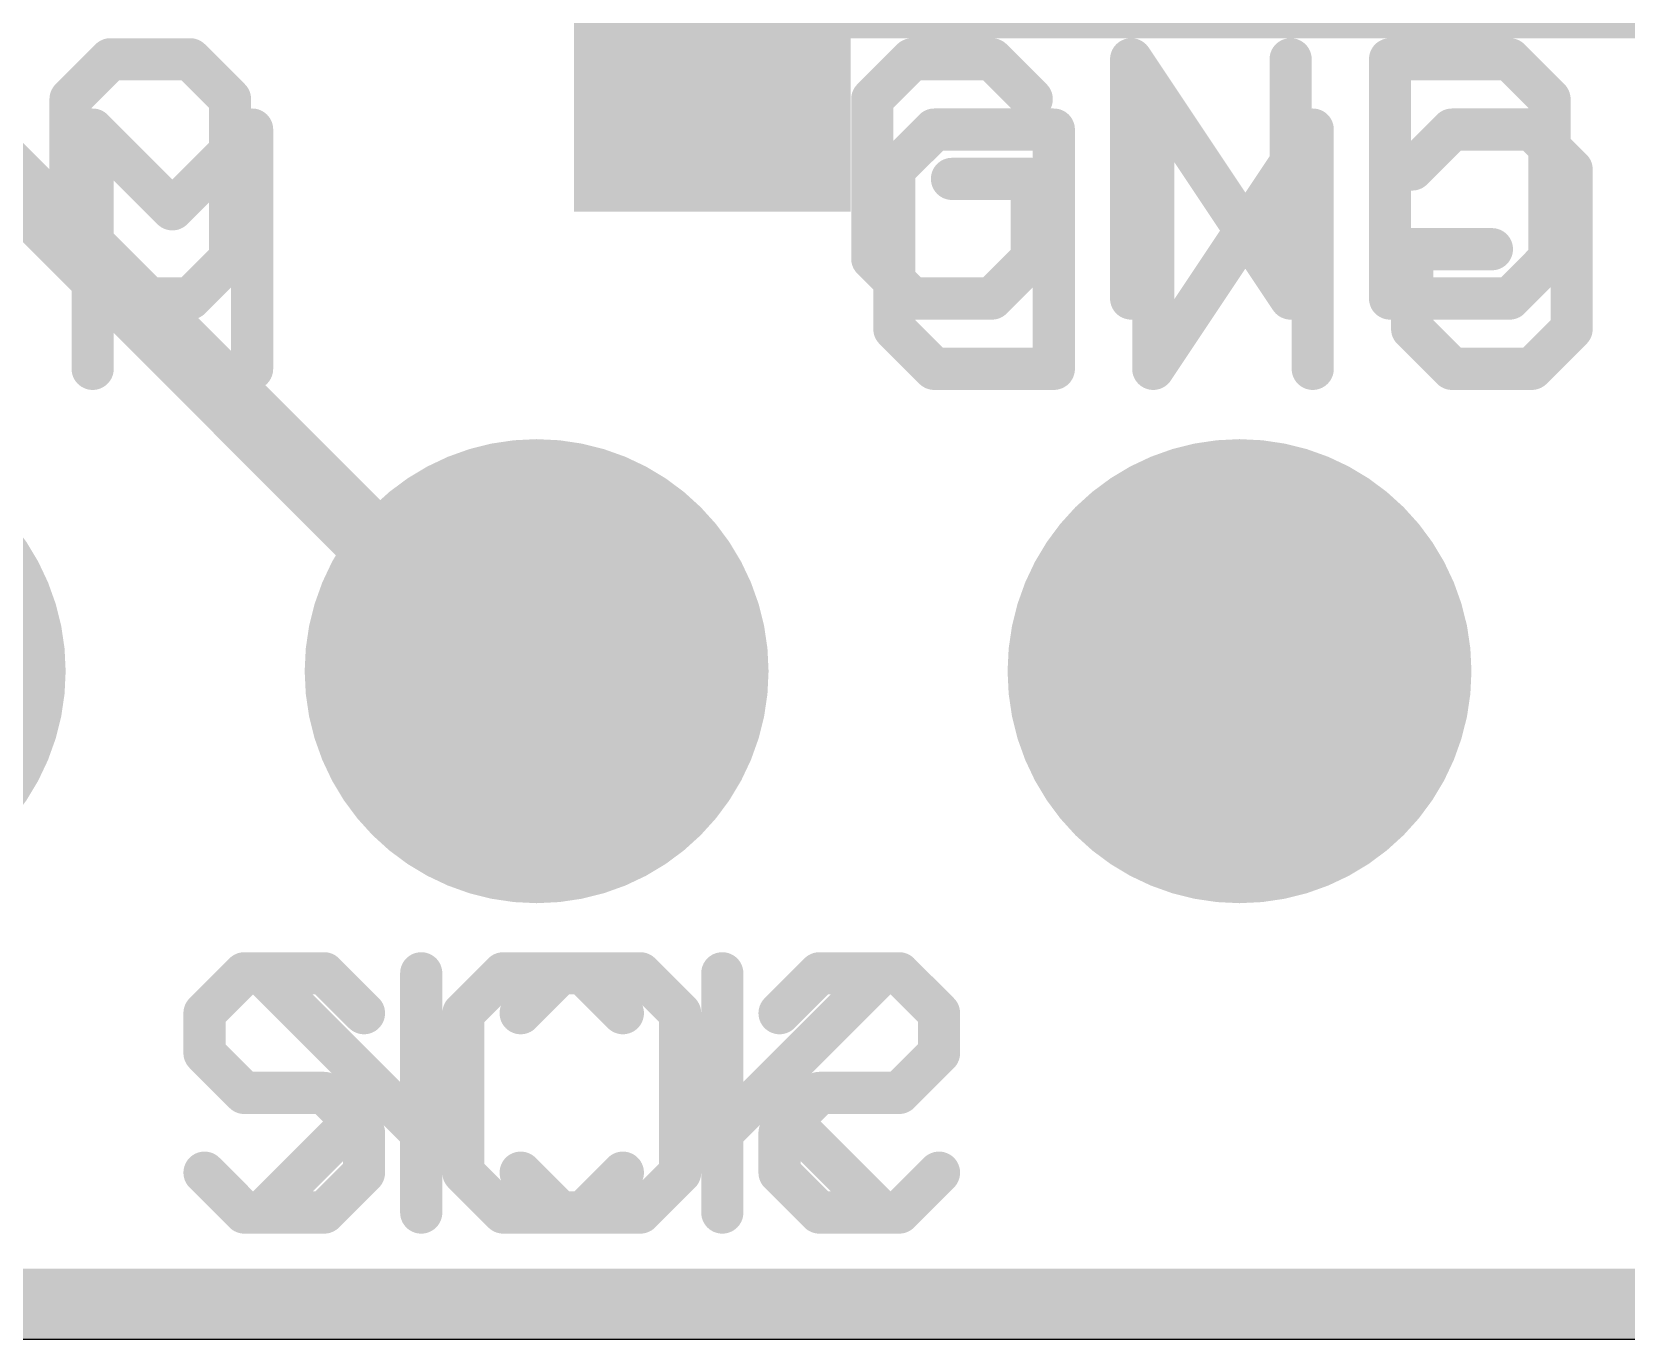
# Model space of a CAD drawing. Extents: x -17.3 to 47, y -18 to 22.9.
# Drawn here: x 17.61 to 23.37, y -8.76 to -4.04 of the extents above; entities that cross this region are included whole.
import ezdxf

# ---------------------------------------------------------------- set-up
doc = ezdxf.new("R2010")
doc.units = 0
for name, color, linetype in [('1', 12, 'CONTINUOUS'), ('16', 5, 'CONTINUOUS'), ('17', 110, 'CONTINUOUS'), ('20', 53, 'CONTINUOUS'), ('21', 40, 'CONTINUOUS'), ('22', 6, 'CONTINUOUS'), ('51', 253, 'CONTINUOUS')]:
    doc.layers.add(name, color=color, linetype=linetype)

# ---------------------------------------------------------------- blocks, each defined once
blk = doc.blocks.new('RECT')
blk.add_solid([(-0.5, -0.5), (0.5, -0.5), (-0.5, 0.5), (0.5, 0.5)])
blk = doc.blocks.new('ROUNDP')
at = {"const_width": 0.5}
blk.add_lwpolyline([(0, -0.25, 1), (0, 0.25, 1), (0, -0.25)], format="xyb", dxfattribs=at)

msp = doc.modelspace()

# ---------------------------------------------------------------- linework, layer by layer
at = {"layer": '1', "const_width": 0.254}
for points in [[(20.281, -3.937), (20.066, -4.152)], [(20.281, -3.937), (23.96, -3.937)], [(-1.397, -8.636), (30.226, -8.636)]]:
    msp.add_lwpolyline(points, dxfattribs=at)
at = {"layer": '1', "const_width": 0.127}
for points in [[(20.281, -3.8735, 1), (20.281, -4.0005)], [(20.3259, -3.9819, 1), (20.2361, -3.8921)], [(20.0211, -4.1071, 1), (20.1109, -4.1969)]]:
    msp.add_lwpolyline(points, format="xyb", dxfattribs=at)
at = {"layer": '16', "const_width": 0.254}
for points in [[(16.51, -3.556), (19.304, -6.35)], [(19.304, -6.35), (19.431, -6.35)], [(-1.397, -8.636), (30.226, -8.636)]]:
    msp.add_lwpolyline(points, dxfattribs=at)
at = {"layer": '16', "const_width": 0.127}
for points in [[(19.304, -6.2865, 1), (19.304, -6.4135)], [(19.2591, -6.3949, 1), (19.3489, -6.3051)], [(19.431, -6.4135, 1), (19.431, -6.2865)]]:
    msp.add_lwpolyline(points, format="xyb", dxfattribs=at)
at = {"layer": '20'}
msp.add_line((1.016, -8.763), (27.686, -8.763), dxfattribs=at)
at = {"layer": '21', "const_width": 0.1524}
for points in [[(17.8909, -4.1395), (17.7468, -4.2835)], [(18.179, -4.1395), (17.8909, -4.1395)], [(18.323, -4.2835), (18.179, -4.1395)], [(20.788, -4.1395), (20.6439, -4.2835)], [(21.0761, -4.1395), (20.788, -4.1395)], [(21.2201, -4.2835), (21.0761, -4.1395)], [(21.5794, -5.0038), (21.5794, -4.1395)], [(21.5794, -4.1395), (22.1557, -5.0038)], [(22.1557, -5.0038), (22.1557, -4.1395)], [(22.515, -4.1395), (22.515, -5.0038)], [(22.9471, -4.1395), (22.515, -4.1395)], [(23.0912, -4.2835), (22.9471, -4.1395)], [(17.7468, -4.2835), (17.7468, -4.8597)], [(18.323, -4.8597), (18.323, -4.2835)], [(20.6439, -4.2835), (20.6439, -4.8597)], [(23.0912, -4.8597), (23.0912, -4.2835)], [(21.2201, -4.5716), (20.932, -4.5716)], [(21.2201, -4.8597), (21.2201, -4.5716)], [(17.7468, -4.8597), (17.8909, -5.0038)], [(18.179, -5.0038), (18.323, -4.8597)], [(20.6439, -4.8597), (20.788, -5.0038)], [(21.0761, -5.0038), (21.2201, -4.8597)], [(22.9471, -5.0038), (23.0912, -4.8597)], [(17.8909, -5.0038), (18.179, -5.0038)], [(20.788, -5.0038), (21.0761, -5.0038)], [(22.515, -5.0038), (22.9471, -5.0038)], [(18.375, -7.4415), (18.2309, -7.5855)], [(18.6631, -7.4415), (18.375, -7.4415)], [(18.8071, -7.5855), (18.6631, -7.4415)], [(19.3105, -7.4415), (19.1664, -7.5855)], [(19.5986, -7.4415), (19.3105, -7.4415)], [(19.7427, -7.5855), (19.5986, -7.4415)], [(20.102, -7.4415), (20.102, -8.3058)], [(20.102, -8.0177), (20.6782, -7.4415)], [(18.2309, -7.5855), (18.2309, -7.7296)], [(19.1664, -7.5855), (19.1664, -8.1617)], [(18.2309, -7.7296), (18.375, -7.8736)], [(18.375, -7.8736), (18.6631, -7.8736)], [(18.6631, -7.8736), (18.8071, -8.0177)], [(20.246, -7.8736), (20.6782, -8.3058)], [(18.8071, -8.0177), (18.8071, -8.1617)], [(18.375, -8.3058), (18.2309, -8.1617)], [(18.8071, -8.1617), (18.6631, -8.3058)], [(19.1664, -8.1617), (19.3105, -8.3058)], [(19.5986, -8.3058), (19.7427, -8.1617)], [(18.6631, -8.3058), (18.375, -8.3058)], [(19.3105, -8.3058), (19.5986, -8.3058)]]:
    msp.add_lwpolyline(points, dxfattribs=at)
at = {"layer": '21', "const_width": 0.0762}
for points in [[(17.8909, -4.1014, 1), (17.8909, -4.1776)], [(17.9178, -4.1664, 1), (17.8639, -4.1125)], [(18.2059, -4.1125, 1), (18.152, -4.1664)], [(18.179, -4.1776, 1), (18.179, -4.1014)], [(20.788, -4.1014, 1), (20.788, -4.1776)], [(20.8149, -4.1664, 1), (20.761, -4.1125)], [(21.103, -4.1125, 1), (21.0491, -4.1664)], [(21.0761, -4.1776, 1), (21.0761, -4.1014)], [(21.6111, -4.1183, 1), (21.5477, -4.1606)], [(21.6175, -4.1395, 1), (21.5413, -4.1395)], [(22.1938, -4.1395, 1), (22.1176, -4.1395)], [(22.5531, -4.1395, 1), (22.4769, -4.1395)], [(22.515, -4.1014, 1), (22.515, -4.1776)], [(22.9741, -4.1125, 1), (22.9202, -4.1664)], [(22.9471, -4.1776, 1), (22.9471, -4.1014)], [(17.7849, -4.2835, 1), (17.7087, -4.2835)], [(17.7199, -4.2566, 1), (17.7737, -4.3105)], [(18.3611, -4.2835, 1), (18.2849, -4.2835)], [(18.2961, -4.3105, 1), (18.35, -4.2566)], [(20.682, -4.2835, 1), (20.6058, -4.2835)], [(20.617, -4.2566, 1), (20.6709, -4.3105)], [(21.1932, -4.3105, 1), (21.2471, -4.2566)], [(23.1293, -4.2835, 1), (23.0531, -4.2835)], [(23.0642, -4.3105, 1), (23.1181, -4.2566)], [(20.932, -4.5335, 1), (20.932, -4.6097)], [(21.2582, -4.5716, 1), (21.182, -4.5716)], [(21.2201, -4.6097, 1), (21.2201, -4.5335)], [(17.7737, -4.8328, 1), (17.7199, -4.8867)], [(17.7087, -4.8597, 1), (17.7849, -4.8597)], [(18.2849, -4.8597, 1), (18.3611, -4.8597)], [(18.35, -4.8867, 1), (18.2961, -4.8328)], [(20.6709, -4.8328, 1), (20.617, -4.8867)], [(20.6058, -4.8597, 1), (20.682, -4.8597)], [(21.182, -4.8597, 1), (21.2582, -4.8597)], [(21.2471, -4.8867, 1), (21.1932, -4.8328)], [(23.0531, -4.8597, 1), (23.1293, -4.8597)], [(23.1181, -4.8867, 1), (23.0642, -4.8328)], [(17.8909, -4.9657, 1), (17.8909, -5.0419)], [(17.8639, -5.0307, 1), (17.9178, -4.9769)], [(18.152, -4.9769, 1), (18.2059, -5.0307)], [(18.179, -5.0419, 1), (18.179, -4.9657)], [(20.788, -4.9657, 1), (20.788, -5.0419)], [(20.761, -5.0307, 1), (20.8149, -4.9769)], [(21.0491, -4.9769, 1), (21.103, -5.0307)], [(21.0761, -5.0419, 1), (21.0761, -4.9657)], [(22.124, -5.0249, 1), (22.1874, -4.9827)], [(22.515, -4.9657, 1), (22.515, -5.0419)], [(22.9202, -4.9769, 1), (22.9741, -5.0307)], [(22.9471, -5.0419, 1), (22.9471, -4.9657)], [(21.5413, -5.0038, 1), (21.6175, -5.0038)], [(22.1176, -5.0038, 1), (22.1938, -5.0038)], [(22.4769, -5.0038, 1), (22.5531, -5.0038)], [(18.375, -7.4034, 1), (18.375, -7.4796)], [(18.4019, -7.4684, 1), (18.348, -7.4145)], [(18.69, -7.4145, 1), (18.6361, -7.4684)], [(18.6631, -7.4796, 1), (18.6631, -7.4034)], [(19.3105, -7.4034, 1), (19.3105, -7.4796)], [(19.3374, -7.4684, 1), (19.2836, -7.4145)], [(19.6256, -7.4145, 1), (19.5717, -7.4684)], [(19.5986, -7.4796, 1), (19.5986, -7.4034)], [(20.1401, -7.4415, 1), (20.0639, -7.4415)], [(20.7051, -7.4684, 1), (20.6512, -7.4145)], [(18.269, -7.5855, 1), (18.1928, -7.5855)], [(18.204, -7.5586, 1), (18.2579, -7.6125)], [(18.7802, -7.6125, 1), (18.8341, -7.5586)], [(19.2045, -7.5855, 1), (19.1283, -7.5855)], [(19.1395, -7.5586, 1), (19.1934, -7.6125)], [(19.7157, -7.6125, 1), (19.7696, -7.5586)], [(18.2579, -7.7026, 1), (18.204, -7.7565)], [(18.1928, -7.7296, 1), (18.269, -7.7296)], [(18.375, -7.8355, 1), (18.375, -7.9117)], [(18.348, -7.9006, 1), (18.4019, -7.8467)], [(18.69, -7.8467, 1), (18.6361, -7.9006)], [(18.6631, -7.9117, 1), (18.6631, -7.8355)], [(20.273, -7.8467, 1), (20.2191, -7.9006)], [(18.8452, -8.0177, 1), (18.769, -8.0177)], [(18.7802, -8.0446, 1), (18.8341, -7.9907)], [(20.075, -7.9907, 1), (20.1289, -8.0446)], [(18.2579, -8.1348, 1), (18.204, -8.1887)], [(18.8341, -8.1887, 1), (18.7802, -8.1348)], [(19.1934, -8.1348, 1), (19.1395, -8.1887)], [(19.7696, -8.1887, 1), (19.7157, -8.1348)], [(18.769, -8.1617, 1), (18.8452, -8.1617)], [(19.1283, -8.1617, 1), (19.2045, -8.1617)], [(18.375, -8.2677, 1), (18.375, -8.3439)], [(18.6631, -8.3439, 1), (18.6631, -8.2677)], [(19.3105, -8.2677, 1), (19.3105, -8.3439)], [(19.5986, -8.3439, 1), (19.5986, -8.2677)], [(18.348, -8.3327, 1), (18.4019, -8.2789)], [(18.6361, -8.2789, 1), (18.69, -8.3327)], [(19.2836, -8.3327, 1), (19.3374, -8.2789)], [(19.5717, -8.2789, 1), (19.6256, -8.3327)], [(20.0639, -8.3058, 1), (20.1401, -8.3058)], [(20.6512, -8.3327, 1), (20.7051, -8.2789)]]:
    msp.add_lwpolyline(points, format="xyb", dxfattribs=at)
at = {"layer": '22', "const_width": 0.1524}
for points in [[(18.1148, -4.6816), (17.8267, -4.3935)], [(17.8267, -4.3935), (17.8267, -5.2578)], [(18.4029, -4.3935), (18.1148, -4.6816)], [(18.4029, -5.2578), (18.4029, -4.3935)], [(20.7238, -4.5375), (20.8679, -4.3935)], [(20.8679, -4.3935), (21.3, -4.3935)], [(21.3, -4.3935), (21.3, -5.2578)], [(22.2356, -4.3935), (21.6593, -5.2578)], [(21.6593, -5.2578), (21.6593, -4.3935)], [(22.2356, -5.2578), (22.2356, -4.3935)], [(22.5949, -4.5375), (22.7389, -4.3935)], [(22.7389, -4.3935), (23.027, -4.3935)], [(23.027, -4.3935), (23.1711, -4.5375)], [(20.7238, -5.1137), (20.7238, -4.5375)], [(23.1711, -4.5375), (23.1711, -5.1137)], [(22.5949, -5.1137), (22.5949, -4.8256)], [(22.5949, -4.8256), (22.883, -4.8256)], [(20.8679, -5.2578), (20.7238, -5.1137)], [(22.7389, -5.2578), (22.5949, -5.1137)], [(23.1711, -5.1137), (23.027, -5.2578)], [(21.3, -5.2578), (20.8679, -5.2578)], [(23.027, -5.2578), (22.7389, -5.2578)], [(19.014, -8.0177), (18.4378, -7.4415)], [(19.014, -7.4415), (19.014, -8.3058)], [(19.3733, -7.5855), (19.5174, -7.4415)], [(19.5174, -7.4415), (19.8055, -7.4415)], [(19.8055, -7.4415), (19.9496, -7.5855)], [(20.3089, -7.5855), (20.4529, -7.4415)], [(20.4529, -7.4415), (20.741, -7.4415)], [(20.741, -7.4415), (20.8851, -7.5855)], [(19.9496, -7.5855), (19.9496, -8.1617)], [(20.8851, -7.5855), (20.8851, -7.7296)], [(20.8851, -7.7296), (20.741, -7.8736)], [(18.87, -7.8736), (18.4378, -8.3058)], [(20.4529, -7.8736), (20.3089, -8.0177)], [(20.741, -7.8736), (20.4529, -7.8736)], [(20.3089, -8.0177), (20.3089, -8.1617)], [(19.5174, -8.3058), (19.3733, -8.1617)], [(19.9496, -8.1617), (19.8055, -8.3058)], [(20.3089, -8.1617), (20.4529, -8.3058)], [(20.741, -8.3058), (20.8851, -8.1617)], [(19.8055, -8.3058), (19.5174, -8.3058)], [(20.4529, -8.3058), (20.741, -8.3058)]]:
    msp.add_lwpolyline(points, dxfattribs=at)
at = {"layer": '22', "const_width": 0.0762}
for points in [[(17.8536, -4.3665, 1), (17.7998, -4.4204)], [(17.8648, -4.3935, 1), (17.7886, -4.3935)], [(18.441, -4.3935, 1), (18.3648, -4.3935)], [(18.4299, -4.4204, 1), (18.376, -4.3665)], [(20.8679, -4.3554, 1), (20.8679, -4.4316)], [(20.8948, -4.4204, 1), (20.8409, -4.3665)], [(21.3381, -4.3935, 1), (21.2619, -4.3935)], [(21.3, -4.4316, 1), (21.3, -4.3554)], [(21.6974, -4.3935, 1), (21.6212, -4.3935)], [(22.2737, -4.3935, 1), (22.1975, -4.3935)], [(22.2673, -4.4146, 1), (22.2039, -4.3723)], [(22.7389, -4.3554, 1), (22.7389, -4.4316)], [(22.7659, -4.4204, 1), (22.712, -4.3665)], [(23.054, -4.3665, 1), (23.0001, -4.4204)], [(23.027, -4.4316, 1), (23.027, -4.3554)], [(20.7619, -4.5375, 1), (20.6857, -4.5375)], [(20.6969, -4.5106, 1), (20.7508, -4.5645)], [(22.5679, -4.5106, 1), (22.6218, -4.5645)], [(23.2092, -4.5375, 1), (23.133, -4.5375)], [(23.1441, -4.5645, 1), (23.198, -4.5106)], [(18.0879, -4.6546, 1), (18.1417, -4.7085)], [(18.0879, -4.7085, 1), (18.1417, -4.6546)], [(22.633, -4.8256, 1), (22.5568, -4.8256)], [(22.5949, -4.7875, 1), (22.5949, -4.8637)], [(22.883, -4.8637, 1), (22.883, -4.7875)], [(20.7508, -5.0868, 1), (20.6969, -5.1407)], [(22.6218, -5.0868, 1), (22.5679, -5.1407)], [(23.198, -5.1407, 1), (23.1441, -5.0868)], [(20.6857, -5.1137, 1), (20.7619, -5.1137)], [(22.5568, -5.1137, 1), (22.633, -5.1137)], [(23.133, -5.1137, 1), (23.2092, -5.1137)], [(20.8679, -5.2197, 1), (20.8679, -5.2959)], [(21.3, -5.2959, 1), (21.3, -5.2197)], [(22.7389, -5.2197, 1), (22.7389, -5.2959)], [(23.027, -5.2959, 1), (23.027, -5.2197)], [(17.7886, -5.2578, 1), (17.8648, -5.2578)], [(18.3648, -5.2578, 1), (18.441, -5.2578)], [(20.8409, -5.2847, 1), (20.8948, -5.2309)], [(21.2619, -5.2578, 1), (21.3381, -5.2578)], [(21.6276, -5.2367, 1), (21.691, -5.2789)], [(21.6212, -5.2578, 1), (21.6974, -5.2578)], [(22.1975, -5.2578, 1), (22.2737, -5.2578)], [(22.712, -5.2847, 1), (22.7659, -5.2309)], [(23.0001, -5.2309, 1), (23.054, -5.2847)], [(18.4648, -7.4145, 1), (18.4109, -7.4684)], [(19.0521, -7.4415, 1), (18.9759, -7.4415)], [(19.5174, -7.4034, 1), (19.5174, -7.4796)], [(19.5443, -7.4684, 1), (19.4904, -7.4145)], [(19.8324, -7.4145, 1), (19.7786, -7.4684)], [(19.8055, -7.4796, 1), (19.8055, -7.4034)], [(20.4529, -7.4034, 1), (20.4529, -7.4796)], [(20.4799, -7.4684, 1), (20.426, -7.4145)], [(20.768, -7.4145, 1), (20.7141, -7.4684)], [(20.741, -7.4796, 1), (20.741, -7.4034)], [(19.3464, -7.5586, 1), (19.4003, -7.6125)], [(19.9877, -7.5855, 1), (19.9115, -7.5855)], [(19.9226, -7.6125, 1), (19.9765, -7.5586)], [(20.2819, -7.5586, 1), (20.3358, -7.6125)], [(20.9232, -7.5855, 1), (20.847, -7.5855)], [(20.8581, -7.6125, 1), (20.912, -7.5586)], [(20.912, -7.7565, 1), (20.8581, -7.7026)], [(20.847, -7.7296, 1), (20.9232, -7.7296)], [(18.8969, -7.9006, 1), (18.843, -7.8467)], [(20.4529, -7.8355, 1), (20.4529, -7.9117)], [(20.4799, -7.9006, 1), (20.426, -7.8467)], [(20.7141, -7.8467, 1), (20.768, -7.9006)], [(20.741, -7.9117, 1), (20.741, -7.8355)], [(20.347, -8.0177, 1), (20.2708, -8.0177)], [(18.9871, -8.0446, 1), (19.041, -7.9907)], [(20.2819, -7.9907, 1), (20.3358, -8.0446)], [(19.4003, -8.1348, 1), (19.3464, -8.1887)], [(19.9765, -8.1887, 1), (19.9226, -8.1348)], [(20.3358, -8.1348, 1), (20.2819, -8.1887)], [(20.912, -8.1887, 1), (20.8581, -8.1348)], [(19.9115, -8.1617, 1), (19.9877, -8.1617)], [(20.2708, -8.1617, 1), (20.347, -8.1617)], [(19.5174, -8.2677, 1), (19.5174, -8.3439)], [(19.8055, -8.3439, 1), (19.8055, -8.2677)], [(20.4529, -8.2677, 1), (20.4529, -8.3439)], [(20.741, -8.3439, 1), (20.741, -8.2677)], [(18.4109, -8.2789, 1), (18.4648, -8.3327)], [(18.9759, -8.3058, 1), (19.0521, -8.3058)], [(19.4904, -8.3327, 1), (19.5443, -8.2789)], [(19.7786, -8.2789, 1), (19.8324, -8.3327)], [(20.426, -8.3327, 1), (20.4799, -8.2789)], [(20.7141, -8.2789, 1), (20.768, -8.3327)]]:
    msp.add_lwpolyline(points, format="xyb", dxfattribs=at)

# ---------------------------------------------------------------- block references
at = {"layer": '1', "xscale": 1.075, "rotation": 270}
msp.add_blockref('RECT', (20.066, -4.152), dxfattribs=at)
at = {"layer": '17', "xscale": 1.6764, "yscale": 1.6764, "rotation": 270}
for p in [(16.891, -6.35), (16.891, -6.35), (19.431, -6.35), (19.431, -6.35), (21.971, -6.35), (21.971, -6.35)]:
    msp.add_blockref('ROUNDP', p, dxfattribs=at)
at = {"layer": '51'}
for p, xscale, yscale, rotation in [((20.0711, -3.8822), 0.5001, 0.95, 270), ((19.431, -6.35), 0.508, 0.508, 180), ((21.971, -6.35), 0.508, 0.508, 180)]:
    msp.add_blockref('RECT', p, dxfattribs=dict(at, xscale=xscale, yscale=yscale, rotation=rotation))

doc.saveas('drawing.dxf')
